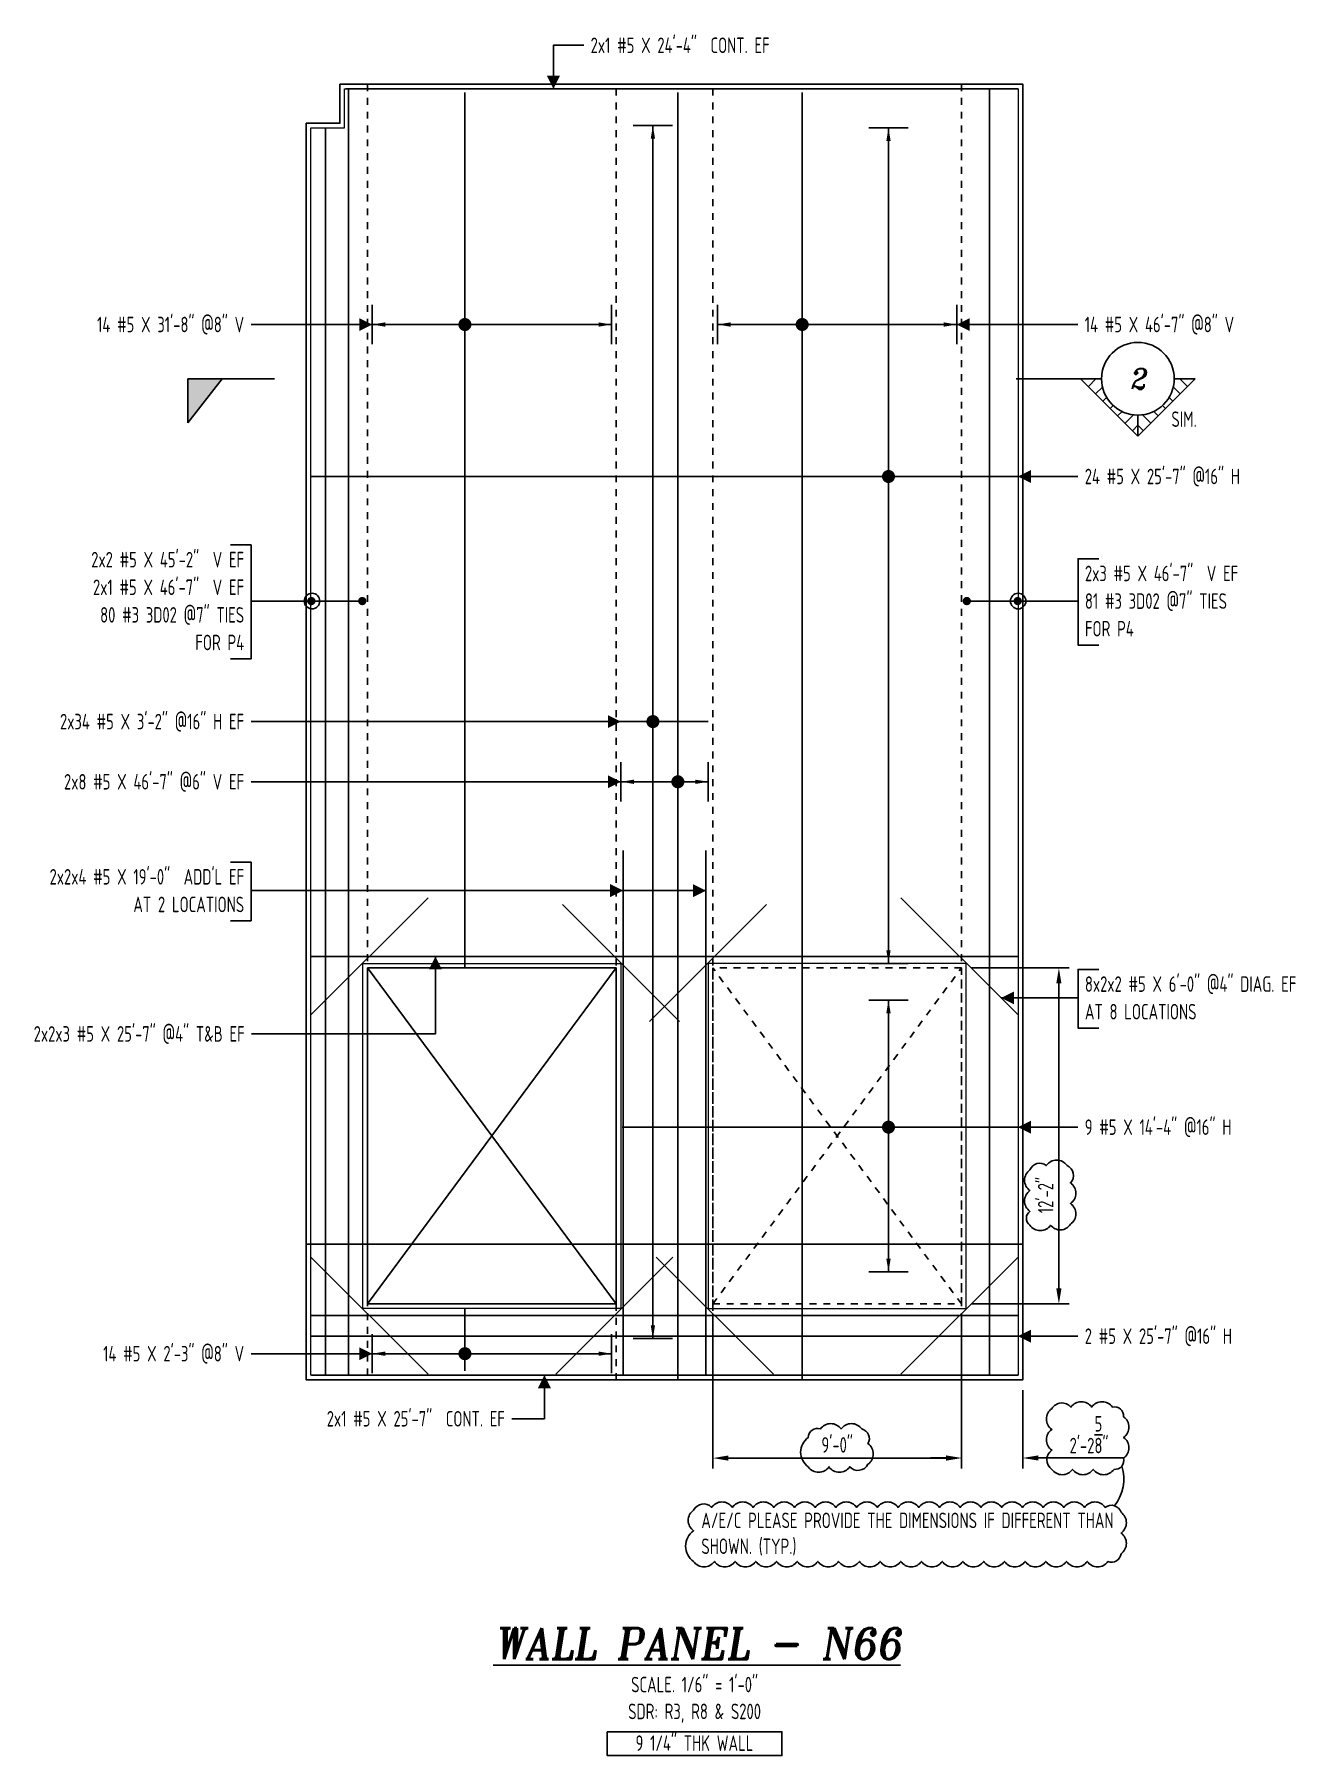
# Model space of a CAD drawing. Header units: inches. Extents: x -3675 to 33171, y -2273 to 1837.
# Drawn here: x 30060 to 30608, y -645 to 103 of the extents above; entities that cross this region are included whole.
import ezdxf
from ezdxf.enums import TextEntityAlignment as Align

# ---------------------------------------------------------------- set-up
doc = ezdxf.new("R2010")
doc.units = ezdxf.units.IN
doc.header["$MEASUREMENT"] = 0
doc.linetypes.add('HIDDEN', pattern=[6, 3, -3])
doc.layers.get('0').update_dxf_attribs({"linetype": 'CONTINUOUS'})
doc.layers.get('Defpoints').update_dxf_attribs({"linetype": 'CONTINUOUS'})
for name, color, linetype in [('0-25', 7, 'CONTINUOUS'), ('0-25TEXT', 7, 'CONTINUOUS'), ('0-35', 3, 'CONTINUOUS'), ('0-35TEXT', 3, 'CONTINUOUS'), ('0-50', 10, 'CONTINUOUS'), ('3', 3, 'CONTINUOUS'), ('BAR-LBL', 2, 'CONTINUOUS'), ('DETAIL', 83, 'CONTINUOUS'), ('Hatch', 253, 'CONTINUOUS'), ('hidden', 7, 'HIDDEN'), ('RANGELAY', 7, 'CONTINUOUS'), ('REBARS', 4, 'CONTINUOUS')]:
    doc.layers.add(name, color=color, linetype=linetype)
doc.layers.add('COVER', color=6, linetype='CONTINUOUS', lineweight=0, plot=False)
doc.styles.add('AR', font='ARCHQUIK.shx', dxfattribs={"width": 0.8})
doc.styles.add('ROMANT', font='romant')
doc.dimstyles.new('CADS_DIM_48', dxfattribs={"dimscale": 48, "dimtxt": 0.09375, "dimasz": 0.09375, "dimexe": 0.0625, "dimexo": 0.0625, "dimgap": 0.09375, "dimtad": 0, "dimtih": 1, "dimtoh": 1, "dimzin": 1, "dimdsep": 46, "dimlunit": 4, "dimtxsty": 'AR', "dimblk": 'CLOSED', "dimcen": 0.1875, "dimadec": 0, "dimazin": 0, "dimtfac": 1, "dimtofl": 0, "dimtmove": 0, "dimatfit": 1, "dimldrblk": 'DOTBLANK', "dimfxl": 1, "dimtzin": 0, "dimarcsym": 0})

# ---------------------------------------------------------------- blocks, each defined once
blk = doc.blocks.new('leadrblk')
blk.add_lwpolyline([(0, 0, 0, 1, 0), (1, 0, 1, 1, 0)], format="xyseb")
blk = doc.blocks.new('_DotBlank')
at = {"layer": '0-35', "color": 0, "lineweight": -2}
blk.add_line((-0.5, 0), (-1, 0), dxfattribs=at)
blk.add_circle((0, 0), 0.5, dxfattribs=at)
blk = doc.blocks.new('SECTARO')
at = {"linetype": 'Continuous'}
blk.add_line((33.32, 16.99), (20.13, 0), dxfattribs=at)
for p, q in [((33.32, 16.99), (33.32, 0)), ((33.32, 0), (0, 0))]:
    blk.add_line(p, q)
for points in [[(33.32, 0), (33.32, 16.99), (33.32, 0), (20.13, 0)], [(33.32, 16.99), (20.13, 0), (33.32, 0), (33.32, 16.99)]]:
    blk.add_solid(points, dxfattribs=at)
blk = doc.blocks.new('*X3')
at = {"color": 0, "linetype": 'Continuous'}
for p, q in [((-1.108, 0.278), (-1.075, 0.312)), ((-1.081, 0.217), (-1.031, 0.267)), ((-1.013, 0.197), (-0.986, 0.223)), ((-0.96, 0.161), (-0.942, 0.179)), ((-0.92, 0.112), (-0.898, 0.135)), ((-0.895, 0.05), (-0.854, 0.091)), ((-0.856, 0), (-0.81, 0.046)), ((-0.768, 0), (-0.765, 0.002))]:
    blk.add_line(p, q, dxfattribs=at)
blk = doc.blocks.new('*X2')
at = {"color": 0, "linetype": 'Continuous'}
for p, q in [((-1.108, 0.278), (-1.075, 0.312)), ((-0.96, 0.161), (-0.942, 0.179)), ((-0.856, 0), (-0.81, 0.046))]:
    blk.add_line(p, q, dxfattribs=at)
blk = doc.blocks.new('SECTNU')
at = {"linetype": 'Continuous'}
blk.add_line((-24.74, 0), (-32.81, 0), dxfattribs=at)
blk.add_line((0, 0), (-24.74, 0))
at = {"layer": '3'}
for p, q in [((-68.89, 0), (-46.81, 22.07)), ((-60.81, 0), (-68.89, 0))]:
    blk.add_line(p, q, dxfattribs=at)
at = {"layer": '3', "linetype": 'Continuous'}
blk.add_line((-46.81, 14), (-46.81, 22.07), dxfattribs=at)
at = {"layer": '3'}
for points in [[(-46.81, 22.07), (-24.74, 0), (-32.81, 0, 1)], [(-32.81, 0, 0.414214), (-46.81, 14)]]:
    blk.add_lwpolyline(points, format="xyb", dxfattribs=at)
for start, end in [(90, 180), (180, 0)]:
    blk.add_arc((-46.81, 0), 14, start, end, dxfattribs=at)
at = {"linetype": 'Continuous', "xscale": -64, "yscale": 64, "zscale": 64, "rotation": 359.9999999999999}
blk.add_blockref('*X3', (-117.73, 0), dxfattribs=at)
at = {"linetype": 'Continuous', "xscale": 64, "yscale": 64, "zscale": 64}
for name in ['*X3', '*X2']:
    blk.add_blockref(name, (24.1, 0), dxfattribs=at)
at = {"linetype": 'Continuous', "style": 'ROMANT', "oblique": 9, "width": 0.9}
blk.add_attdef('NO', text='', height=8, dxfattribs=at).set_placement((-46.81, 0), align=Align.MIDDLE)
blk = doc.blocks.new('*D1760')
at = {"layer": 'Defpoints', "color": 0, "transparency": 16777216}
for p in [(30354.5, -448.84), (30462.5, -448.84), (30462.5, -515.81)]:
    blk.add_point(p, dxfattribs=at)
at = {"layer": 'DETAIL', "color": 0, "lineweight": -2, "transparency": 16777216}
for p, q in [((30354.5, -453.34), (30354.5, -520.31)), ((30462.5, -453.34), (30462.5, -520.31)), ((30361.25, -515.81), (30455.75, -515.81))]:
    blk.add_line(p, q, dxfattribs=at)
at = {"layer": 'DETAIL', "color": 0, "transparency": 16777216}
for points in [[(30361.25, -514.68), (30361.25, -516.93), (30354.5, -515.81)], [(30455.75, -514.68), (30455.75, -516.93), (30462.5, -515.81)]]:
    blk.add_solid(points, dxfattribs=at)
at = {"layer": 'DETAIL', "color": 0, "transparency": 16777216, "insert": (30408.5, -510.07), "char_height": 6.75, "attachment_point": 5, "style": 'AR'}
blk.add_mtext('9\'-0"', dxfattribs=at)
blk = doc.blocks.new('*D1761')
at = {"layer": 'Defpoints', "color": 0, "transparency": 16777216}
for p in [(30462.5, -481.84), (30489.12, -481.84), (30489.12, -515.76)]:
    blk.add_point(p, dxfattribs=at)
at = {"layer": 'DETAIL', "color": 0, "lineweight": -2, "transparency": 16777216}
for p, q in [((30462.5, -486.34), (30462.5, -520.26)), ((30489.12, -486.34), (30489.12, -520.26)), ((30455.75, -515.76), (30449, -515.76)), ((30495.87, -515.76), (30533.19, -515.76))]:
    blk.add_line(p, q, dxfattribs=at)
at = {"layer": 'DETAIL', "color": 0, "transparency": 16777216}
for points in [[(30455.75, -514.63), (30455.75, -516.88), (30462.5, -515.76)], [(30495.87, -514.63), (30495.87, -516.88), (30489.12, -515.76)]]:
    blk.add_solid(points, dxfattribs=at)
at = {"layer": 'DETAIL', "color": 0, "transparency": 16777216, "insert": (30517.91, -505.63), "char_height": 6.75, "attachment_point": 5, "style": 'AR'}
blk.add_mtext('2\'-2{\\H1.000000x;\\S5/8;}"', dxfattribs=at)
blk = doc.blocks.new('*D1762')
at = {"layer": 'Defpoints', "color": 0, "transparency": 16777216}
for p in [(30462.5, -302.84), (30462.5, -448.84), (30504.81, -448.84)]:
    blk.add_point(p, dxfattribs=at)
at = {"layer": 'DETAIL', "color": 0, "lineweight": -2, "transparency": 16777216}
for p, q in [((30467, -302.84), (30509.31, -302.84)), ((30504.81, -309.59), (30504.81, -442.09)), ((30467, -448.84), (30509.31, -448.84))]:
    blk.add_line(p, q, dxfattribs=at)
at = {"layer": 'DETAIL', "color": 0, "transparency": 16777216}
for points in [[(30503.69, -309.59), (30505.94, -309.59), (30504.81, -302.84)], [(30503.69, -442.09), (30505.94, -442.09), (30504.81, -448.84)]]:
    blk.add_solid(points, dxfattribs=at)
at = {"layer": 'DETAIL', "color": 0, "transparency": 16777216, "insert": (30499.07, -401.53), "char_height": 6.75, "attachment_point": 5, "rotation": 90, "style": 'AR'}
blk.add_mtext('12\'-2"', dxfattribs=at)
blk = doc.blocks.new('*U2884', base_point=(30392.99, 77.47))
at = {"layer": 'REBARS', "color": 0}
blk.add_lwpolyline([(30393.3, 77.47), (30393.3, -481.53)], dxfattribs=at)
blk = doc.blocks.new('rendmark')
at = {"color": 4}
blk.add_line((0, -3), (0, 3), dxfattribs=at)
blk = doc.blocks.new('rarrow')
at = {"color": 7}
blk.add_solid([(2, -0.33), (2, 0.33), (0, 0)], dxfattribs=at)
blk = doc.blocks.new('*U3250', base_point=(30460.5, -23.29))
at = {"layer": 'RANGELAY'}
blk.add_line((30460.5, -23.29), (30356.5, -23.29), dxfattribs=at)
at = {"layer": 'RANGELAY', "xscale": 2.834645669291339, "yscale": 2.834645669291339}
for name, p, rotation in [('rendmark', (30356.5, -23.29), 359.9999969295309), ('rendmark', (30460.5, -23.29), 179.9999999999999), ('rarrow', (30356.5, -23.29), 359.9999969295309), ('rarrow', (30460.5, -23.29), 179.9999999999999)]:
    blk.add_blockref(name, p, dxfattribs=dict(at, rotation=rotation))
blk = doc.blocks.new('VPM7D6050')
at = {"const_width": 1}
blk.add_lwpolyline([(-0.5, 0, 1), (0.5, 0, 1)], format="xyb", close=True, dxfattribs=at)
blk = doc.blocks.new('*U2875', base_point=(30315.05, -372.32))
at = {"layer": 'REBARS', "color": 0}
blk.add_lwpolyline([(30315.05, -372.01), (30487.05, -372.01)], dxfattribs=at)
blk = doc.blocks.new('*U3249', base_point=(30430.79, -316.84))
at = {"layer": 'RANGELAY'}
blk.add_line((30430.79, -316.84), (30430.79, -434.84), dxfattribs=at)
at = {"layer": 'RANGELAY', "xscale": 2.834645669291339, "yscale": 2.834645669291339}
for name, p, rotation in [('rendmark', (30430.79, -316.84), 269.9999999999999), ('rarrow', (30430.79, -316.84), 269.9999999999999), ('rarrow', (30430.79, -434.84), 89.999996929531), ('rendmark', (30430.79, -434.84), 89.999996929531)]:
    blk.add_blockref(name, p, dxfattribs=dict(at, rotation=rotation))
blk = doc.blocks.new('VPM7D6160')
at = {"const_width": 1}
blk.add_lwpolyline([(-0.5, 0, 1), (0.5, 0, 1)], format="xyb", close=True, dxfattribs=at)
blk = doc.blocks.new('*U2583', base_point=(30179.87, -463.15))
at = {"layer": 'REBARS', "color": 0}
blk.add_lwpolyline([(30179.87, -462.83), (30486.87, -462.83)], dxfattribs=at)
blk = doc.blocks.new('*U2582', base_point=(30179.87, -89.62))
at = {"layer": 'REBARS', "color": 0}
blk.add_lwpolyline([(30179.87, -89.31), (30486.87, -89.31)], dxfattribs=at)
blk = doc.blocks.new('*U3248', base_point=(30430.79, 62.16))
at = {"layer": 'RANGELAY'}
blk.add_line((30430.79, 62.16), (30430.79, -300.84), dxfattribs=at)
at = {"layer": 'RANGELAY', "xscale": 2.834645669291339, "yscale": 2.834645669291339}
for name, p, rotation in [('rendmark', (30430.79, 62.16), 269.9999999999999), ('rarrow', (30430.79, 62.16), 269.9999999999999), ('rarrow', (30430.79, -300.84), 89.999996929531), ('rendmark', (30430.79, -300.84), 89.999996929531)]:
    blk.add_blockref(name, p, dxfattribs=dict(at, rotation=rotation))
blk = doc.blocks.new('VPM7D6310')
at = {"const_width": 1}
blk.add_lwpolyline([(-0.5, 0, 1), (0.5, 0, 1)], format="xyb", close=True, dxfattribs=at)
blk = doc.blocks.new('*U3247', base_point=(30328.44, 63.16))
at = {"layer": 'RANGELAY'}
blk.add_line((30328.44, 63.16), (30328.44, -463.84), dxfattribs=at)
at = {"layer": 'RANGELAY', "xscale": 2.834645669291339, "yscale": 2.834645669291339}
for name, p, rotation in [('rendmark', (30328.44, 63.16), 269.9999999999999), ('rarrow', (30328.44, 63.16), 269.9999999999999), ('rarrow', (30328.44, -463.84), 89.999996929531), ('rendmark', (30328.44, -463.84), 89.999996929531)]:
    blk.add_blockref(name, p, dxfattribs=dict(at, rotation=rotation))
blk = doc.blocks.new('VPM7D63A0')
at = {"const_width": 1}
blk.add_lwpolyline([(-0.5, 0, 1), (0.5, 0, 1)], format="xyb", close=True, dxfattribs=at)
blk = doc.blocks.new('*U2817', base_point=(30314.5, -196.12))
at = {"layer": 'REBARS', "color": 0}
blk.add_lwpolyline([(30314.5, -195.81), (30352.5, -195.81)], dxfattribs=at)
blk = doc.blocks.new('*U2883', base_point=(30338.97, 77.47))
at = {"layer": 'REBARS', "color": 0}
blk.add_lwpolyline([(30339.28, 77.47), (30339.28, -481.53)], dxfattribs=at)
blk = doc.blocks.new('*U3246', base_point=(30352.5, -221.96))
at = {"layer": 'RANGELAY'}
blk.add_line((30352.5, -221.96), (30314.5, -221.96), dxfattribs=at)
at = {"layer": 'RANGELAY', "xscale": 2.834645669291339, "yscale": 2.834645669291339}
for name, p, rotation in [('rendmark', (30314.5, -221.96), 359.9999969295309), ('rendmark', (30352.5, -221.96), 179.9999999999999), ('rarrow', (30314.5, -221.96), 359.9999969295309), ('rarrow', (30352.5, -221.96), 179.9999999999999)]:
    blk.add_blockref(name, p, dxfattribs=dict(at, rotation=rotation))
blk = doc.blocks.new('VPM7D64E0')
at = {"const_width": 1}
blk.add_lwpolyline([(-0.5, 0, 1), (0.5, 0, 1)], format="xyb", close=True, dxfattribs=at)
blk = doc.blocks.new('*U1904', base_point=(30246.47, 77.47))
at = {"layer": 'REBARS', "color": 0}
blk.add_lwpolyline([(30246.78, 77.47), (30246.78, -302.53)], dxfattribs=at)
blk = doc.blocks.new('*U3245', base_point=(30310.5, -23.29))
at = {"layer": 'RANGELAY'}
blk.add_line((30310.5, -23.29), (30206.5, -23.29), dxfattribs=at)
at = {"layer": 'RANGELAY', "xscale": 2.834645669291339, "yscale": 2.834645669291339}
for name, p, rotation in [('rendmark', (30206.5, -23.29), 359.9999969295309), ('rendmark', (30310.5, -23.29), 179.9999999999999), ('rarrow', (30206.5, -23.29), 359.9999969295309), ('rarrow', (30310.5, -23.29), 179.9999999999999)]:
    blk.add_blockref(name, p, dxfattribs=dict(at, rotation=rotation))
blk = doc.blocks.new('VPM7D6630')
at = {"const_width": 1}
blk.add_lwpolyline([(-0.5, 0, 1), (0.5, 0, 1)], format="xyb", close=True, dxfattribs=at)
blk = doc.blocks.new('*U3244', base_point=(30487.12, -143.44))
at = {"layer": 'REBARS', "color": 0, "const_width": 1.8}
for points in [[(30464.81, -142.54, 1), (30464.81, -144.34, 1), (30464.81, -142.54)], [(30486.93, -144.34, 1), (30486.93, -142.54, 1), (30486.93, -144.34)]]:
    blk.add_lwpolyline(points, format="xyb", dxfattribs=at)
at = {"layer": 'REBARS', "color": 0}
blk.add_lwpolyline([(30486.93, -143.44), (30464.81, -143.44)], dxfattribs=at)
blk = doc.blocks.new('*U2882', base_point=(30474.98, -479.84))
at = {"layer": 'REBARS', "color": 0}
blk.add_lwpolyline([(30474.67, -479.84), (30474.67, 79.16)], dxfattribs=at)
blk = doc.blocks.new('*U1905', base_point=(30196.6, -479.84))
at = {"layer": 'REBARS', "color": 0}
blk.add_lwpolyline([(30196.28, -479.84), (30196.28, 79.16)], dxfattribs=at)
blk = doc.blocks.new('*U2516', base_point=(30186.53, -479.84))
at = {"layer": 'REBARS', "color": 0}
blk.add_lwpolyline([(30186.22, -479.84), (30186.22, 62.16)], dxfattribs=at)
blk = doc.blocks.new('*U3243', base_point=(30202.37, -143.44))
at = {"layer": 'REBARS', "color": 0, "const_width": 1.8}
for points in [[(30180.06, -142.54, 1), (30180.06, -144.34, 1), (30180.06, -142.54)], [(30202.18, -144.34, 1), (30202.18, -142.54, 1), (30202.18, -144.34)]]:
    blk.add_lwpolyline(points, format="xyb", dxfattribs=at)
at = {"layer": 'REBARS', "color": 0}
blk.add_lwpolyline([(30202.18, -143.44), (30180.06, -143.44)], dxfattribs=at)
blk = doc.blocks.new('*U2660', base_point=(30195.12, 78.85))
at = {"layer": 'REBARS', "color": 0}
blk.add_lwpolyline([(30195.12, 79.16), (30487.12, 79.16)], dxfattribs=at)
blk = doc.blocks.new('*U2581', base_point=(30180.12, -479.53))
at = {"layer": 'REBARS', "color": 0}
blk.add_lwpolyline([(30180.12, -479.84), (30487.12, -479.84)], dxfattribs=at)
blk = doc.blocks.new('*U2241', base_point=(30326.7, -325.95))
at = {"layer": 'REBARS', "color": 0}
blk.add_lwpolyline([(30326.92, -326.17), (30377.83, -275.26)], dxfattribs=at)
blk = doc.blocks.new('*U2242', base_point=(30179.65, -428.68))
at = {"layer": 'REBARS', "color": 0}
blk.add_lwpolyline([(30179.87, -428.46), (30230.78, -479.37)], dxfattribs=at)
blk = doc.blocks.new('*U2243', base_point=(30179.65, -323))
at = {"layer": 'REBARS', "color": 0}
blk.add_lwpolyline([(30179.87, -323.22), (30230.78, -272.31)], dxfattribs=at)
blk = doc.blocks.new('*U2244', base_point=(30340.3, -325.95))
at = {"layer": 'REBARS', "color": 0}
blk.add_lwpolyline([(30340.07, -326.17), (30289.16, -275.26)], dxfattribs=at)
blk = doc.blocks.new('*U2245', base_point=(30487.34, -428.68))
at = {"layer": 'REBARS', "color": 0}
blk.add_lwpolyline([(30487.12, -428.46), (30436.21, -479.37)], dxfattribs=at)
blk = doc.blocks.new('*U2246', base_point=(30487.34, -323))
at = {"layer": 'REBARS', "color": 0}
blk.add_lwpolyline([(30487.12, -323.22), (30436.21, -272.31)], dxfattribs=at)
blk = doc.blocks.new('*U2247', base_point=(30329.65, -428.68))
at = {"layer": 'REBARS', "color": 0}
blk.add_lwpolyline([(30329.87, -428.46), (30380.78, -479.37)], dxfattribs=at)
blk = doc.blocks.new('*U2248', base_point=(30337.34, -428.68))
at = {"layer": 'REBARS', "color": 0}
blk.add_lwpolyline([(30337.12, -428.46), (30286.21, -479.37)], dxfattribs=at)
blk = doc.blocks.new('*U2832', base_point=(30246.47, -450.84))
at = {"layer": 'REBARS', "color": 0}
blk.add_lwpolyline([(30246.78, -450.84), (30246.78, -477.84)], dxfattribs=at)
blk = doc.blocks.new('*U1906', base_point=(30310.5, -470.45))
at = {"layer": 'RANGELAY'}
blk.add_line((30310.5, -470.45), (30206.5, -470.45), dxfattribs=at)
at = {"layer": 'RANGELAY', "xscale": 2.834645669291339, "yscale": 2.834645669291339}
for name, p, rotation in [('rendmark', (30206.5, -470.45), 359.9999969295309), ('rendmark', (30310.5, -470.45), 179.9999999999999), ('rarrow', (30206.5, -470.45), 359.9999969295309), ('rarrow', (30310.5, -470.45), 179.9999999999999)]:
    blk.add_blockref(name, p, dxfattribs=dict(at, rotation=rotation))
blk = doc.blocks.new('VPM7D6E40')
at = {"const_width": 1}
blk.add_lwpolyline([(-0.5, 0, 1), (0.5, 0, 1)], format="xyb", close=True, dxfattribs=at)
blk = doc.blocks.new('*U2579', base_point=(30179.87, -453.47))
at = {"layer": 'REBARS', "color": 0}
blk.add_lwpolyline([(30179.87, -453.79), (30486.87, -453.79)], dxfattribs=at)
blk = doc.blocks.new('*U2580', base_point=(30179.87, -298.2))
at = {"layer": 'REBARS', "color": 0}
blk.add_lwpolyline([(30179.87, -297.89), (30486.87, -297.89)], dxfattribs=at)
blk = doc.blocks.new('*U2688', base_point=(30315.18, -479.84))
at = {"layer": 'REBARS', "color": 0}
blk.add_lwpolyline([(30315.5, -479.84), (30315.5, -251.84)], dxfattribs=at)
blk = doc.blocks.new('*U2689', base_point=(30351.81, -479.84))
at = {"layer": 'REBARS', "color": 0}
blk.add_lwpolyline([(30351.5, -479.84), (30351.5, -251.84)], dxfattribs=at)

msp = doc.modelspace()

# ---------------------------------------------------------------- linework, layer by layer
at = {"layer": '0-25'}
for p, q in [((30204.49691, -448.83977), (30312.49691, -302.83932)), ((30312.49691, -448.83977), (30204.49691, -302.83932))]:
    msp.add_line(p, q, dxfattribs=at)
at = {"layer": '0-25TEXT'}
for points in [[(30285.22398, 79.16023), (30285.22398, 98.03264), (30298.39906, 98.03264)], [(30206.49691, -23.28693), (30153.87191, -23.28693)], [(30460.49691, -23.28693), (30513.04618, -23.28693)], [(30487.04618, -89.30648), (30513.04618, -89.30648)], [(30144.87285, -119.06756), (30153.87191, -119.06756), (30153.87191, -168.56236), (30144.87285, -168.56236)], [(30522.12096, -125.06692), (30513.12191, -125.06692), (30513.12191, -162.56299), (30522.12096, -162.56299)], [(30314.49691, -195.80541), (30153.87191, -195.80541)], [(30314.49691, -221.95728), (30153.87191, -221.95728)], [(30144.87285, -256.87), (30153.87191, -256.87), (30153.87191, -282.36732), (30144.87285, -282.36732)], [(30351.49691, -269.2437), (30153.87191, -269.2437)], [(30233.96834, -297.89159), (30233.96834, -331.49419), (30154.09967, -331.49419)], [(30522.12096, -303.47719), (30513.12191, -303.47719), (30513.12191, -328.97451), (30522.12096, -328.97451)], [(30479.7511, -315.85089), (30513.12191, -315.85089)], [(30487.04618, -372.01191), (30513.04618, -372.01191)], [(30487.04618, -462.83407), (30513.04618, -462.83407)], [(30206.49691, -470.44595), (30153.87191, -470.44595)], [(30281.31606, -479.83977), (30281.31606, -498.71218), (30267.16404, -498.71218)]]:
    msp.add_lwpolyline(points, dxfattribs=at)
at = {"layer": '0-35'}
for points in [[(30192.49691, 81.16023), (30489.12191, 81.16023), (30489.12191, -481.83977), (30177.87191, -481.83977), (30177.87191, 64.16023), (30192.49691, 64.16023)], [(30204.49691, -302.83932), (30312.49691, -302.83932), (30312.49691, -448.83977), (30204.49691, -448.83977)]]:
    msp.add_lwpolyline(points, close=True, dxfattribs=at)
at = {"layer": '0-50'}
msp.add_lwpolyline([(30308.61523, -634.69859), (30384.50207, -634.69859), (30384.50207, -645.05495), (30308.61523, -645.05495)], close=True, dxfattribs=at)
at = {"layer": 'COVER'}
for points in [[(30194.49691, 79.16023), (30487.12191, 79.16023), (30487.12191, -479.83977), (30179.87191, -479.83977), (30179.87191, 62.16023), (30194.49691, 62.16023)], [(30202.49691, -300.83932), (30314.49691, -300.83932), (30314.49691, -450.83977), (30202.49691, -450.83977)], [(30464.49691, -300.83932), (30352.49691, -300.83932), (30352.49691, -450.83977), (30464.49691, -450.83977)]]:
    msp.add_lwpolyline(points, close=True, dxfattribs=at)
at = {"layer": 'DETAIL'}
for points in [[(30492.23759, -414.61765, 0.52056705), (30501.23759, -414.61765, 0.52056705), (30509.83834, -414.21841, 0.52056705), (30509.83834, -405.21841, 0.52056705), (30509.83834, -396.21841, 0.52056705), (30508.34992, -388.70683, 0.52056705), (30499.34992, -388.70683, 0.52056705), (30492.23759, -390.5945, 0.52056705), (30492.23759, -399.5945, 0.52056705), (30492.23759, -408.5945, 0.52056705)], [(30501.75432, -520.69008, 0.52056705), (30510.75432, -520.69008, 0.52056705), (30519.75432, -520.69008, 0.52056705), (30528.75432, -520.69008, 0.52056705), (30532.8905, -515.82626, 0.52056705), (30532.8905, -506.82626, 0.52056705), (30532.8905, -497.82626, 0.52056705), (30528.06504, -493.65171, 0.52056705), (30519.06504, -493.65171, 0.52056705), (30510.06504, -493.65171, 0.52056705), (30501.75432, -494.34099, 0.52056705), (30501.75432, -503.34099, 0.52056705), (30501.75432, -512.34099, 0.52056705)], [(30395.93619, -519.60048, 0.52056705), (30404.93619, -519.60048, 0.52056705), (30413.93619, -519.60048, 0.52056705), (30421.84105, -518.50534, 0.52056705), (30421.84105, -509.50534, 0.52056705), (30419.18684, -503.15955, 0.52056705), (30410.18684, -503.15955, 0.52056705), (30401.18684, -503.15955, 0.52056705), (30395.93619, -506.9089, 0.52056705)], [(30346.13652, -560.70533, 0.52056705), (30355.13652, -560.70533, 0.52056705), (30364.13652, -560.70533, 0.52056705), (30373.13652, -560.70533, 0.52056705), (30382.13652, -560.70533, 0.52056705), (30391.13652, -560.70533, 0.52056705), (30400.13652, -560.70533, 0.52056705), (30409.13652, -560.70533, 0.52056705), (30418.13652, -560.70533, 0.52056705), (30427.13652, -560.70533, 0.52056705), (30436.13652, -560.70533, 0.52056705), (30445.13652, -560.70533, 0.52056705), (30454.13652, -560.70533, 0.52056705), (30463.13652, -560.70533, 0.52056705), (30472.13652, -560.70533, 0.52056705), (30481.13652, -560.70533, 0.52056705), (30490.13652, -560.70533, 0.52056705), (30499.13652, -560.70533, 0.52056705), (30508.13652, -560.70533, 0.52056705), (30517.13652, -560.70533, 0.52056705), (30526.13652, -560.70533, 0.52056705), (30531.79719, -557.366, 0.52056705), (30531.79719, -548.366, 0.52056705), (30531.79719, -539.366, 0.52056705), (30524.95672, -537.20647, 0.52056705), (30515.95672, -537.20647, 0.52056705), (30506.95672, -537.20647, 0.52056705), (30497.95672, -537.20647, 0.52056705), (30488.95672, -537.20647, 0.52056705), (30479.95672, -537.20647, 0.52056705), (30470.95672, -537.20647, 0.52056705), (30461.95672, -537.20647, 0.52056705), (30452.95672, -537.20647, 0.52056705), (30443.95672, -537.20647, 0.52056705), (30434.95672, -537.20647, 0.52056705), (30425.95672, -537.20647, 0.52056705), (30416.95672, -537.20647, 0.52056705), (30407.95672, -537.20647, 0.52056705), (30398.95672, -537.20647, 0.52056705), (30389.95672, -537.20647, 0.52056705), (30380.95672, -537.20647, 0.52056705), (30371.95672, -537.20647, 0.52056705), (30362.95672, -537.20647, 0.52056705), (30353.95672, -537.20647, 0.52056705), (30346.13652, -538.38628, 0.52056705), (30346.13652, -547.38628, 0.52056705)]]:
    msp.add_lwpolyline(points, format="xyb", close=True, dxfattribs=at)
msp.add_arc((30514.69217, -525.01843), 18.30116, 321.12055985, 18.09322676, dxfattribs=at)
at = {"layer": 'Hatch'}
msp.add_line((30489.12191, -422.83977), (30177.87191, -422.83977), dxfattribs=at)
at = {"layer": 'hidden'}
for p, q in [((30204.49691, 81.16023), (30204.49691, -481.83977)), ((30312.49691, -481.83977), (30312.49691, 81.16023)), ((30354.49691, -481.83977), (30354.49691, 81.16023)), ((30462.49691, 81.16023), (30462.49691, -481.83977)), ((30462.49691, -448.83977), (30354.49691, -302.83932)), ((30354.49691, -448.83977), (30462.49691, -302.83932))]:
    msp.add_line(p, q, dxfattribs=at)
msp.add_lwpolyline([(30462.49691, -302.83932), (30354.49691, -302.83932), (30354.49691, -448.83977), (30462.49691, -448.83977)], close=True, dxfattribs=at)

# ---------------------------------------------------------------- block references
ref = msp.add_blockref('SECTNU', (30486.28276, -46.86403), dxfattribs=dict(xscale=1.129181470141702, yscale=1.129181470141702, zscale=1.129181470141702, rotation=180))
ref.add_attrib('NO', '2', dxfattribs={"linetype": 'Continuous', "height": 9.03345, "style": 'ROMANT', "oblique": 9, "width": 0.9}).set_placement((30539.14279, -46.86404), align=Align.MIDDLE)
at = {"xscale": 1.129181470141702, "yscale": 1.129181470141702, "zscale": 1.129181470141702, "rotation": 180}
msp.add_blockref('SECTARO', (30164.02896, -46.86402), dxfattribs=at)
at = {"layer": '0-25TEXT'}
for name, p, xscale, yscale, rotation in [('leadrblk', (30285.22398, 79.16023), 5.623937007874017, 2.250708661417324, 90.00000153523449), ('leadrblk', (30206.49691, -23.28693), 5.623937007874017, 2.250708661417324, 180.000003070469), ('VPM7D6630', (30246.77864, -23.28693), 2.834645669291338, 2.834645669291338, 179.9999999999999), ('VPM7D6050', (30393.30042, -23.28693), 2.834645669291338, 2.834645669291338, 179.9999999999999), ('VPM7D6310', (30430.78518, -89.30648), 2.834645669291338, 2.834645669291338, 269.9999999999999), ('leadrblk', (30314.49691, -195.80541), 5.623937007874017, 2.250708661417324, 180.000003070469), ('VPM7D63A0', (30328.43949, -195.80541), 2.834645669291338, 2.834645669291338, 269.9999999999999), ('leadrblk', (30314.49691, -221.95728), 5.623937007874017, 2.250708661417324, 180.000003070469), ('VPM7D64E0', (30339.28465, -221.95728), 2.834645669291338, 2.834645669291338, 179.9999999999999), ('leadrblk', (30315.49688, -269.2437), 5.623937007874017, 2.250708661417324, 180.000003070469), ('leadrblk', (30351.49691, -269.2437), 5.623937007874017, 2.250708661417324, 180.000003070469), ('leadrblk', (30233.96834, -297.89159), 5.623937007874017, 2.250708661417324, 270.0000046057035), ('VPM7D6160', (30430.78518, -372.01191), 2.834645669291338, 2.834645669291338, 269.9999999999999), ('leadrblk', (30206.49691, -470.44595), 5.623937007874017, 2.250708661417324, 180.000003070469), ('VPM7D6E40', (30246.77864, -470.44595), 2.834645669291338, 2.834645669291338, 179.9999999999999), ('leadrblk', (30281.31606, -479.83977), 5.623937007874017, 2.250708661417324, 270.0000015352345)]:
    msp.add_blockref(name, p, dxfattribs=dict(at, xscale=xscale, yscale=yscale, rotation=rotation))
at = {"layer": '0-25TEXT', "xscale": 5.623937007874017, "yscale": 2.250708661417324}
for p in [(30460.49691, -23.28693), (30487.04618, -89.30648), (30479.7511, -315.85089), (30487.04618, -372.01191), (30487.04618, -462.83407)]:
    msp.add_blockref('leadrblk', p, dxfattribs=at)
at = {"layer": 'RANGELAY'}
for name, p in [('*U3247', (30328.43949, 63.16023)), ('*U3248', (30430.78518, 62.16023)), ('*U3245', (30310.49691, -23.28693)), ('*U3250', (30460.49691, -23.28693)), ('*U3246', (30352.49691, -221.95728)), ('*U3249', (30430.78519, -316.83932)), ('*U1906', (30310.49691, -470.44595))]:
    msp.add_blockref(name, p, dxfattribs=at)
at = {"layer": 'REBARS', "color": 4}
for name, p in [('*U2660', (30195.11929, 78.84773)), ('*U1905', (30196.59526, -479.83977)), ('*U1904', (30246.46614, 77.47443)), ('*U2883', (30338.97215, 77.47443)), ('*U2884', (30392.98792, 77.47443)), ('*U2882', (30474.98295, -479.83977)), ('*U2516', (30186.53253, -479.83977)), ('*U2582', (30179.87191, -89.61898)), ('*U3243', (30202.37178, -143.43999)), ('*U3244', (30487.12182, -143.43999)), ('*U2817', (30314.49691, -196.11791)), ('*U2688', (30315.18447, -479.83977)), ('*U2689', (30351.80934, -479.83977)), ('*U2243', (30179.65081, -323.00085)), ('*U2244', (30340.29503, -325.95288)), ('*U2241', (30326.69878, -325.95288)), ('*U2246', (30487.34288, -323.00073)), ('*U2580', (30179.87191, -298.20409)), ('*U2875', (30315.04618, -372.32441)), ('*U2242', (30179.65078, -428.6782)), ('*U2248', (30337.34304, -428.6782)), ('*U2247', (30329.65094, -428.67836)), ('*U2245', (30487.34288, -428.67836)), ('*U2579', (30179.87191, -453.475)), ('*U2832', (30246.46614, -450.83977)), ('*U2583', (30179.87191, -463.14657)), ('*U2581', (30180.12191, -479.52727))]:
    msp.add_blockref(name, p, dxfattribs=at)

# ---------------------------------------------------------------- texts
at = {"color": 7, "linetype": 'Continuous', "style": 'ROMANT', "oblique": 9, "width": 0.95}
msp.add_text('%%UWALL PANEL - N66', height=13.5, dxfattribs=at).set_placement((30347.93052, -603.12668), align=Align.CENTER)
at = {"layer": '0-35TEXT', "style": 'AR', "width": 0.8}
for s, height, p in [('SIM.', 6.749831, (30553.68772, -67.77955)), ('FOR P4', 6.749831, (30516.12159, -158.81338)), ('AT 8 LOCATIONS', 6.7498312, (30516.12159, -325.2249))]:
    msp.add_text(s, height=height, dxfattribs=at).set_placement(p)
for s, height, p in [('FOR P4', 6.749831, (30150.87222, -164.81275)), ('AT 2 LOCATIONS', 6.7498312, (30150.87222, -278.61772))]:
    msp.add_text(s, height=height, dxfattribs=at).set_placement(p, align=Align.RIGHT)
for s, p in [('SCALE. 1/6" = 1\'-0"', (30346.55865, -617.57357)), ('SDR: R3, R8 & S200', (30346.55865, -629.24177)), ('9 1/4" THK WALL', (30346.48173, -643.02979))]:
    msp.add_text(s, height=6.7498312, dxfattribs=at).set_placement(p, align=Align.CENTER)
at = {"layer": 'BAR-LBL', "style": 'AR', "width": 0.8}
for s, p in [('2x1 #5 X 24\'-4"  CONT. EF', (30301.39875, 94.658)), ('14 #5 X 46\'-7" @8" V', (30516.04586, -26.66157)), ('24 #5 X 25\'-7" @16" H', (30516.04586, -92.68113)), ('2x3 #5 X 46\'-7"  V EF', (30516.12159, -134.8159)), ('81 #3 3D02 @7" TIES', (30516.12159, -146.81464)), ('8x2x2 #5 X 6\'-0" @4" DIAG. EF', (30516.12159, -313.22616)), ('9 #5 X 14\'-4" @16" H', (30516.04586, -375.38656)), ('2 #5 X 25\'-7" @16" H', (30516.04586, -466.20871))]:
    msp.add_text(s, height=6.7492913, dxfattribs=at).set_placement(p)
for s, p in [('14 #5 X 31\'-8" @8" V', (30150.87222, -26.66157)), ('2x2 #5 X 45\'-2"  V EF', (30150.87222, -128.81653)), ('2x1 #5 X 46\'-7"  V EF', (30150.87222, -140.81527)), ('80 #3 3D02 @7" TIES', (30150.87222, -152.81401)), ('2x34 #5 X 3\'-2" @16" H EF', (30150.87222, -199.18006)), ('2x8 #5 X 46\'-7" @6" V EF', (30150.87222, -225.33193)), ('2x2x4 #5 X 19\'-0"  ADD\'L EF', (30150.87222, -266.61898)), ('2x2x3 #5 X 25\'-7" @4" T&B EF', (30151.09998, -334.86884)), ('14 #5 X 2\'-3" @8" V', (30150.87222, -473.8206)), ('2x1 #5 X 25\'-7"  CONT. EF', (30264.16435, -502.08683))]:
    msp.add_text(s, height=6.7492913, dxfattribs=at).set_placement(p, align=Align.RIGHT)
at = {"layer": 'DETAIL', "insert": (30349.48701, -539.49244), "char_height": 6.7498312, "width": 190.9524352, "attachment_point": 1, "style": 'AR'}
msp.add_mtext('A/E/C PLEASE PROVIDE THE DIMENSIONS IF DIFFERENT THAN SHOWN. (TYP.)', dxfattribs=at)

# ---------------------------------------------------------------- dimensions: what is measured, and where the dimension line sits
at = {"layer": 'DETAIL'}
dim = msp.add_linear_dim(base=(30504.81187, -448.83977), p1=(30462.49691, -302.83932), p2=(30462.49691, -448.83977), angle=90, dimstyle='CADS_DIM_48', override={"dimscale": 72, "dimgap": 0.03125, "dimtad": 1, "dimtih": 0, "dimtoh": 0, "dimdec": 3, "dimtdec": 3}, dxfattribs=at)
dim.commit()
dim.dimension.update_dxf_attribs({"geometry": '*D1762', "text_midpoint": (30504.81187, -401.53111), "dimtype": 160})
for base, p1, p2, picture, middle in [((30462.49691, -515.80932), (30354.49691, -448.83977), (30462.49691, -448.83977), '*D1760', (30408.49691, -510.06795)), ((30489.12191, -515.75783), (30462.49691, -481.83977), (30489.12191, -481.83977), '*D1761', (30517.90639, -505.63283))]:
    dim = msp.add_linear_dim(base=base, p1=p1, p2=p2, dimstyle='CADS_DIM_48', override={"dimscale": 72, "dimgap": 0.03125, "dimtad": 1, "dimtih": 0, "dimtoh": 0, "dimdec": 3, "dimtdec": 3}, dxfattribs=at)
    dim.commit()
    dim.dimension.update_dxf_attribs({"geometry": picture, "text_midpoint": middle})

# ---------------------------------------------------------------- leaders
at = {"layer": '0-25TEXT'}
for points in [[(30180.37191, -143.44), (30153.87191, -143.44)], [(30487.12182, -143.43999), (30513.12191, -143.43999)]]:
    msp.add_leader(points, dimstyle='CADS_DIM_48', override={"dimscale": 72, "dimgap": 0.03125, "dimtad": 0, "dimtih": 0, "dimtoh": 0, "dimdec": 3, "dimtdec": 3}, dxfattribs=at)

doc.saveas('drawing.dxf')
